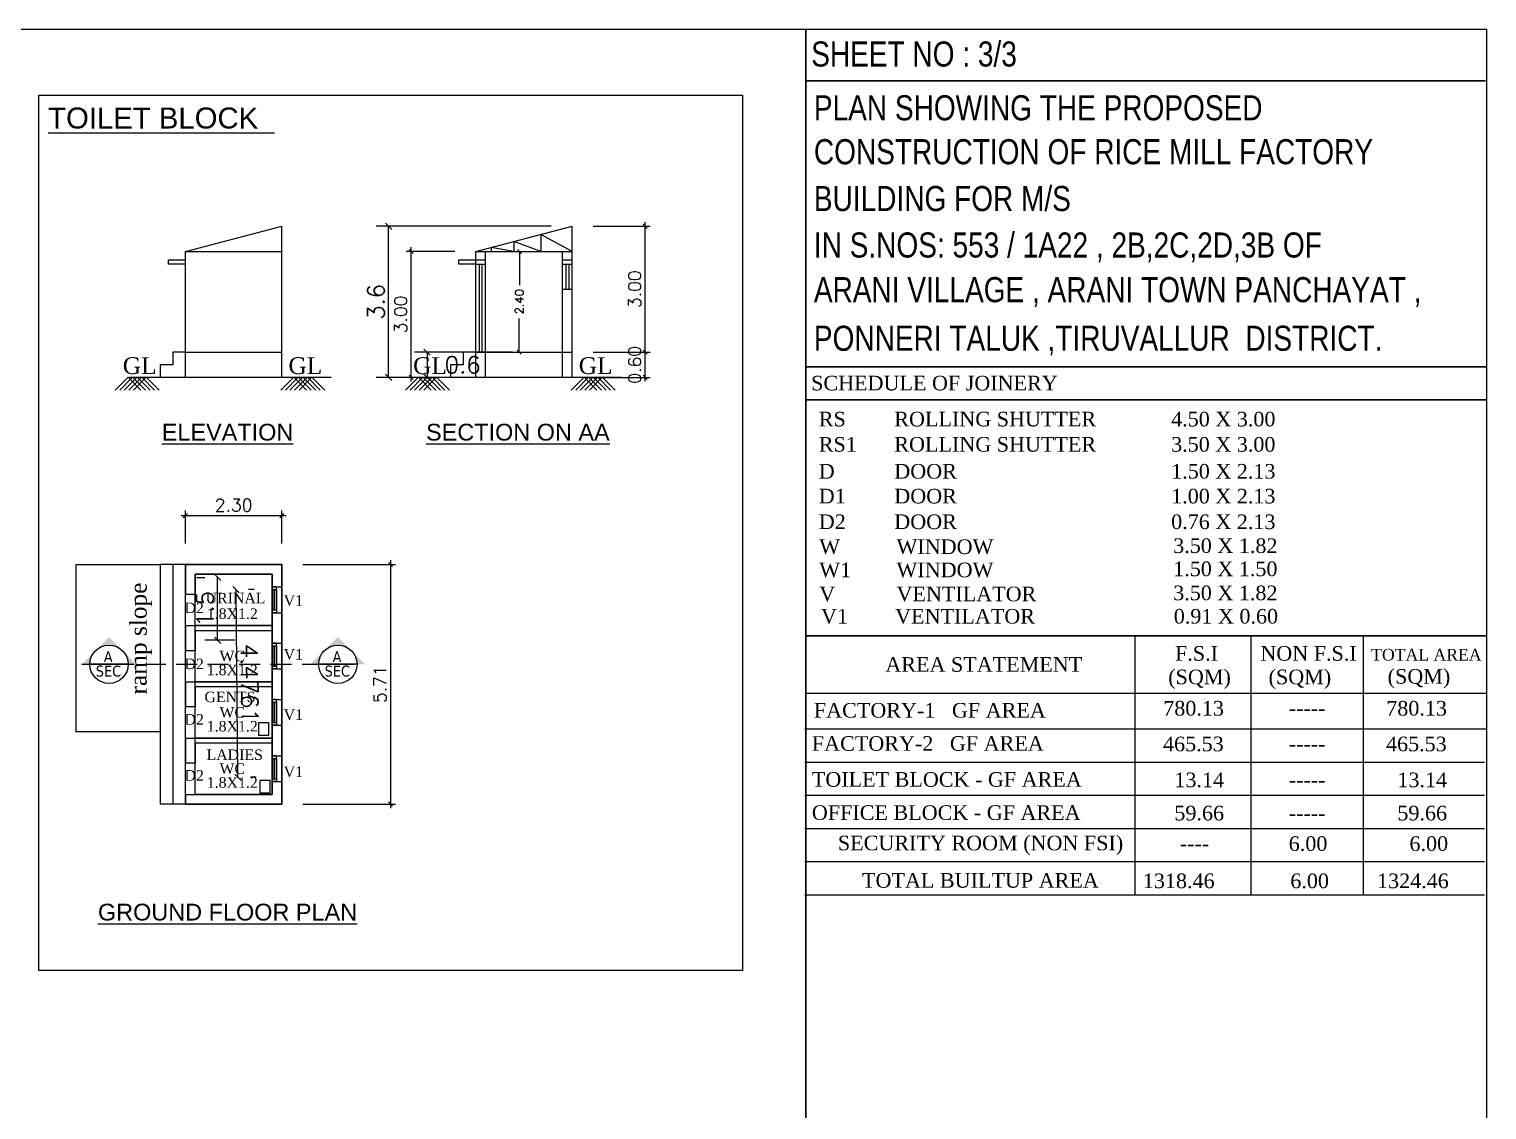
# Model space of a CAD drawing. Header units: metres. Extents: x 45752 to 165956, y -20087 to -17423.
# Drawn here: x 165875.48 to 165910.22, y -17658.56 to -17632.8 of the extents above; entities that cross this region are included whole.
import ezdxf
from ezdxf.enums import TextEntityAlignment as Align

# ---------------------------------------------------------------- set-up
doc = ezdxf.new("R2010")
doc.units = ezdxf.units.M
doc.header["$MEASUREMENT"] = 0
doc.linetypes.add('CENTERX2', pattern=[20.32, 12.7, -2.54, 2.54, -2.54])
doc.linetypes.add('HIDDEN', pattern=[0.375, 0.25, -0.125])
doc.layers.get('0').update_dxf_attribs({"linetype": 'CONTINUOUS', "lineweight": 30})
doc.layers.get('Defpoints').update_dxf_attribs({"linetype": 'CONTINUOUS'})
for name, color, linetype in [('2CON', 1, 'CONTINUOUS'), ('5.1 TEXT', 7, 'CENTERX2'), ('BLK_3_FLR_0_CARPET_AREA', 14, 'CONTINUOUS'), ('BLK_3_FLR_0_EXIT_WIDTH_DOOR', 2, 'CONTINUOUS'), ('BLK_3_FLR_0_URINAL', 235, 'CONTINUOUS'), ('BLK_3_FLR_0_WATER_CLOSET', 213, 'CONTINUOUS'), ('BLK_3_FLR_0_WC_BATH_HT', 223, 'CONTINUOUS'), ('BLK_3_HT_OF_BLDG', 5, 'CONTINUOUS'), ('BLK_3_PLINTH_HEIGHT', 7, 'CONTINUOUS'), ('EL-DP', 200, 'CONTINUOUS'), ('G Line', 253, 'CONTINUOUS'), ('road', 1, 'CONTINUOUS'), ('STEX', 1, 'CONTINUOUS'), ('Text', 4, 'CONTINUOUS'), ('txt', 2, 'CONTINUOUS')]:
    doc.layers.add(name, color=color, linetype=linetype)
doc.layers.add('BLK_3_COVERED_AREA', color=140, linetype='CONTINUOUS', plot=False)
doc.layers.add('BLK_3_FLR_0_BLT_UP_AREA', color=45, linetype='CONTINUOUS', plot=False)
for name, color, linetype, lineweight in [('BLK_3_FLR_0_WASH', 243, 'CONTINUOUS', 5), ('DIST_EXIT', 7, 'CONTINUOUS', 0), ('G.TEXT', 7, 'CONTINUOUS', 18), ('GRID CIRCULE', 8, 'CONTINUOUS', 18), ('HAT', 8, 'CONTINUOUS', 5), ('WALL', 7, 'CONTINUOUS', 40), ('WIN', 1, 'CONTINUOUS', 20)]:
    doc.layers.add(name, color=color, linetype=linetype, lineweight=lineweight)
doc.styles.add('NOS.', font='times.ttf')
doc.styles.add('ROMANS', font='romans')
doc.styles.add('ROMANT', font='arial.ttf')
doc.styles.add('RS', font='romans.shx')
doc.styles.get("Standard").update_dxf_attribs({"font": 'romans.shx'})
doc.styles.add('style2', font='arial.ttf')
doc.styles.add('style3', font='romantic.ttf', dxfattribs={"width": 0.8})
doc.styles.add('Title block Rev. text', font='tahoma.ttf')
doc.dimstyles.new('app', dxfattribs={"dimtxt": 0.2, "dimasz": 0.1, "dimexe": 0.18, "dimexo": 0.0625, "dimgap": 0.09, "dimtad": 0, "dimzin": 0, "dimdsep": 46, "dimtxsty": 'Standard', "dimblk": 'OBLIQUE', "dimcen": 0.09, "dimse1": 1, "dimse2": 1, "dimclrd": 8, "dimclre": 8, "dimclrt": 6, "dimadec": 0, "dimazin": 0, "dimtfac": 1, "dimtofl": 0, "dimtmove": 0, "dimatfit": 3, "dimfxl": 0, "dimtolj": 1, "dimtzin": 0, "dimarcsym": 0})
doc.dimstyles.new('my1', dxfattribs={"dimtxt": 0.3, "dimasz": 0.1, "dimexe": 0.12, "dimexo": 0.5, "dimgap": 0.1, "dimtad": 1, "dimtoh": 1, "dimzin": 3, "dimdsep": 46, "dimtxsty": 'RS', "dimblk": 'OBLIQUE', "dimcen": 0.09, "dimdle": 0.1, "dimclrd": 8, "dimclre": 8, "dimclrt": 4, "dimadec": 0, "dimazin": 0, "dimtfac": 1, "dimtofl": 0, "dimtmove": 0, "dimatfit": 3, "dimldrblk": 'OBLIQUE', "dimfxl": 0, "dimtolj": 1, "dimtzin": 0, "dimarcsym": 0})
doc.dimstyles.get("Standard").update_dxf_attribs({"dimtxt": 0.4, "dimasz": 0.15, "dimexe": 0.3, "dimexo": 0.5, "dimgap": 0.1, "dimtad": 1, "dimtoh": 1, "dimdec": 4, "dimzin": 11, "dimdsep": 46, "dimtxsty": 'ROMANS', "dimblk": 'OBLIQUE', "dimcen": 0.09375, "dimadec": 0, "dimazin": 0, "dimtfac": 1, "dimtdec": 4, "dimtofl": 0, "dimtmove": 2, "dimatfit": 3, "dimfxl": 0, "dimtolj": 1, "dimtzin": 0, "dimarcsym": 0})

# ---------------------------------------------------------------- blocks, each defined once
blk = doc.blocks.new('V2')
at = {"layer": 'HAT'}
for p, q in [((1.5, 9.5), (1.5, -9.5)), ((2.5, -9.5), (2.5, 9.5))]:
    blk.add_line(p, q, dxfattribs=at)
at = {"layer": 'WIN'}
for p, q in [((0, 12), (9, 12)), ((0, 9.5), (0, -9.5)), ((4, 9.5), (4, -9.5)), ((9, -12), (9, 12)), ((0, -12), (9, -12))]:
    blk.add_line(p, q, dxfattribs=at)
for points in [[(4, 9.5), (4, 9.5), (4, 9.5), (4, 12), (0, 12), (0, 9.5)], [(4, -9.5), (4, -9.5), (4, -9.5), (4, -12), (0, -12), (0, -9.5)]]:
    blk.add_lwpolyline(points, close=True, dxfattribs=at)
blk = doc.blocks.new('_Oblique')
at = {"color": 0, "linetype": 'ByBlock', "lineweight": -2}
blk.add_line((-0.5, -0.5), (0.5, 0.5), dxfattribs=at)
blk = doc.blocks.new('*D112')
at = {"layer": 'Defpoints', "color": 0}
for p in [(165881.503, -17644.399), (165879.203, -17645.564), (165881.503, -17645.564)]:
    blk.add_point(p, dxfattribs=at)
at = {"layer": 'road', "color": 8, "lineweight": -2}
for p, q in [((165879.203, -17645.064), (165879.203, -17644.279)), ((165881.503, -17645.064), (165881.503, -17644.279)), ((165879.103, -17644.399), (165881.603, -17644.399))]:
    blk.add_line(p, q, dxfattribs=at)
at = {"layer": 'road', "color": 8, "lineweight": -2, "xscale": 0.1, "yscale": 0.1, "zscale": 0.1, "rotation": 180}
blk.add_blockref('_Oblique', (165879.203, -17644.399), dxfattribs=at)
at = {"layer": 'road', "color": 8, "lineweight": -2, "xscale": 0.1, "yscale": 0.1, "zscale": 0.1}
blk.add_blockref('_Oblique', (165881.503, -17644.399), dxfattribs=at)
at = {"layer": 'road', "color": 4, "insert": (165880.353, -17644.149), "char_height": 0.3, "attachment_point": 5, "style": 'RS'}
blk.add_mtext('\\A1;2.30', dxfattribs=at)
blk = doc.blocks.new('*D113')
at = {"layer": 'Defpoints', "color": 0}
for p in [(165881.503, -17645.564), (165881.503, -17651.275), (165884.091, -17651.275)]:
    blk.add_point(p, dxfattribs=at)
at = {"layer": 'road', "color": 8, "lineweight": -2}
for p, q in [((165882.003, -17645.564), (165884.211, -17645.564)), ((165884.091, -17645.464), (165884.091, -17651.375)), ((165882.003, -17651.275), (165884.211, -17651.275))]:
    blk.add_line(p, q, dxfattribs=at)
at = {"layer": 'road', "color": 8, "lineweight": -2, "xscale": 0.1, "yscale": 0.1, "zscale": 0.1}
for p, rotation in [((165884.091, -17645.564), 90), ((165884.091, -17651.275), 270)]:
    blk.add_blockref('_Oblique', p, dxfattribs=dict(at, rotation=rotation))
at = {"layer": 'road', "color": 4, "insert": (165883.841, -17648.42), "char_height": 0.3, "attachment_point": 5, "rotation": 90, "style": 'RS'}
blk.add_mtext('\\A1;5.71', dxfattribs=at)
blk = doc.blocks.new('*D114')
at = {"layer": 'Defpoints', "color": 0}
for p in [(165888.422, -17640.504), (165890.162, -17640.504), (165888.422, -17641.104)]:
    blk.add_point(p, dxfattribs=at)
at = {"layer": 'road', "color": 8, "lineweight": -2}
for p, q in [((165890.162, -17641.204), (165890.162, -17640.404)), ((165888.922, -17640.504), (165890.282, -17640.504)), ((165888.922, -17641.104), (165890.282, -17641.104))]:
    blk.add_line(p, q, dxfattribs=at)
at = {"layer": 'road', "color": 8, "lineweight": -2, "xscale": 0.1, "yscale": 0.1, "zscale": 0.1}
for p, rotation in [((165890.162, -17640.504), 90), ((165890.162, -17641.104), 270)]:
    blk.add_blockref('_Oblique', p, dxfattribs=dict(at, rotation=rotation))
at = {"layer": 'road', "color": 4, "insert": (165889.912, -17640.804), "char_height": 0.3, "attachment_point": 5, "rotation": 90, "style": 'RS'}
blk.add_mtext('\\A1;0.60', dxfattribs=at)
blk = doc.blocks.new('*D115')
at = {"layer": 'Defpoints', "color": 0}
for p in [(165888.422, -17637.504), (165890.162, -17637.504), (165888.422, -17640.504)]:
    blk.add_point(p, dxfattribs=at)
at = {"layer": 'road', "color": 8, "lineweight": -2}
for p, q in [((165888.922, -17637.504), (165890.282, -17637.504)), ((165890.162, -17640.604), (165890.162, -17637.404)), ((165888.922, -17640.504), (165890.282, -17640.504))]:
    blk.add_line(p, q, dxfattribs=at)
at = {"layer": 'road', "color": 8, "lineweight": -2, "xscale": 0.1, "yscale": 0.1, "zscale": 0.1}
for p, rotation in [((165890.162, -17637.504), 90), ((165890.162, -17640.504), 270)]:
    blk.add_blockref('_Oblique', p, dxfattribs=dict(at, rotation=rotation))
at = {"layer": 'road', "color": 4, "insert": (165889.912, -17639.004), "char_height": 0.3, "attachment_point": 5, "rotation": 90, "style": 'RS'}
blk.add_mtext('\\A1;3.00', dxfattribs=at)
blk = doc.blocks.new('*D116')
at = {"layer": 'Defpoints', "color": 0}
for p in [(165884.584, -17638.104), (165886.122, -17638.104), (165886.122, -17641.104)]:
    blk.add_point(p, dxfattribs=at)
at = {"layer": 'road', "color": 8, "lineweight": -2}
for p, q in [((165884.584, -17641.204), (165884.584, -17638.004)), ((165885.622, -17638.104), (165884.464, -17638.104)), ((165885.622, -17641.104), (165884.464, -17641.104))]:
    blk.add_line(p, q, dxfattribs=at)
at = {"layer": 'road', "color": 8, "lineweight": -2, "xscale": 0.1, "yscale": 0.1, "zscale": 0.1}
for p, rotation in [((165884.584, -17638.104), 90), ((165884.584, -17641.104), 270)]:
    blk.add_blockref('_Oblique', p, dxfattribs=dict(at, rotation=rotation))
at = {"layer": 'road', "color": 4, "insert": (165884.334, -17639.604), "char_height": 0.3, "attachment_point": 5, "rotation": 90, "style": 'RS'}
blk.add_mtext('\\A1;3.00', dxfattribs=at)
blk = doc.blocks.new('*D121')
at = {"layer": 'BLK_3_PLINTH_HEIGHT', "color": 0, "lineweight": -2, "ltscale": 400}
for p, q in [((165886.992, -17640.504), (165884.663, -17640.504)), ((165884.963, -17640.504), (165884.963, -17641.104)), ((165887.007, -17641.104), (165884.663, -17641.104))]:
    blk.add_line(p, q, dxfattribs=at)
at = {"layer": 'Defpoints', "color": 0, "ltscale": 400}
for p in [(165887.492, -17640.504), (165884.963, -17641.104), (165887.507, -17641.104)]:
    blk.add_point(p, dxfattribs=at)
at = {"layer": 'BLK_3_PLINTH_HEIGHT', "color": 0, "lineweight": -2, "ltscale": 400, "xscale": 0.15, "yscale": 0.15, "zscale": 0.15}
for p, rotation in [((165884.963, -17640.504), 90), ((165884.963, -17641.104), 270)]:
    blk.add_blockref('_Oblique', p, dxfattribs=dict(at, rotation=rotation))
at = {"layer": 'BLK_3_PLINTH_HEIGHT', "color": 0, "ltscale": 400, "insert": (165885.813, -17640.804), "char_height": 0.4, "attachment_point": 5, "style": 'ROMANS'}
blk.add_mtext('\\A1;0.6', dxfattribs=at)
blk = doc.blocks.new('*D122')
at = {"layer": 'BLK_3_HT_OF_BLDG', "color": 0, "lineweight": -2}
for p, q in [((165887.922, -17637.504), (165883.747, -17637.504)), ((165884.047, -17641.104), (165884.047, -17637.504)), ((165884.77, -17641.104), (165883.747, -17641.104))]:
    blk.add_line(p, q, dxfattribs=at)
at = {"layer": 'Defpoints', "color": 0}
for p in [(165884.047, -17637.504), (165888.422, -17637.504), (165885.27, -17641.104)]:
    blk.add_point(p, dxfattribs=at)
at = {"layer": 'BLK_3_HT_OF_BLDG', "color": 0, "lineweight": -2, "xscale": 0.15, "yscale": 0.15, "zscale": 0.15}
for p, rotation in [((165884.047, -17637.504), 90), ((165884.047, -17641.104), 270)]:
    blk.add_blockref('_Oblique', p, dxfattribs=dict(at, rotation=rotation))
at = {"layer": 'BLK_3_HT_OF_BLDG', "color": 0, "insert": (165883.747, -17639.304), "char_height": 0.4, "attachment_point": 5, "rotation": 90, "style": 'ROMANS'}
blk.add_mtext('\\A1;3.6', dxfattribs=at)
blk = doc.blocks.new('*D123')
at = {"layer": 'BLK_3_FLR_0_WC_BATH_HT', "lineweight": -2}
for p, q in [((165887.166, -17638.103), (165887.164, -17638.909)), ((165887.159, -17640.503), (165887.161, -17639.698))]:
    blk.add_line(p, q, dxfattribs=at)
at = {"layer": 'Defpoints', "color": 0}
for p in [(165887.166, -17638.103), (165887.173, -17638.104), (165887.166, -17640.504)]:
    blk.add_point(p, dxfattribs=at)
at = {"layer": 'BLK_3_FLR_0_WC_BATH_HT', "lineweight": -2, "xscale": 0.1, "yscale": 0.1, "zscale": 0.1}
for p, rotation in [((165887.166, -17638.103), 89.83183966425553), ((165887.159, -17640.503), 269.8318396642555)]:
    blk.add_blockref('_Oblique', p, dxfattribs=dict(at, rotation=rotation))
at = {"layer": 'BLK_3_FLR_0_WC_BATH_HT', "insert": (165887.163, -17639.303), "char_height": 0.2, "attachment_point": 5, "rotation": 89.8318}
blk.add_mtext('\\A1;2.40', dxfattribs=at)
blk = doc.blocks.new('*D142')
at = {"layer": 'Defpoints', "color": 0}
for p in [(165880.343, -17646.164), (165880.41, -17646.163), (165880.389, -17650.639)]:
    blk.add_point(p, dxfattribs=at)
at = {"layer": 'DIST_EXIT', "color": 0, "lineweight": -2}
for p, q in [((165880.456, -17650.639), (165880.41, -17646.163)), ((165880.843, -17646.158), (165880.71, -17646.16)), ((165880.889, -17650.634), (165880.756, -17650.636))]:
    blk.add_line(p, q, dxfattribs=at)
at = {"layer": 'DIST_EXIT', "color": 0, "lineweight": -2, "xscale": 0.15, "yscale": 0.15, "zscale": 0.15}
for p, rotation in [((165880.41, -17646.163), 90.59004634601824), ((165880.456, -17650.639), 270.5900463460182)]:
    blk.add_blockref('_Oblique', p, dxfattribs=dict(at, rotation=rotation))
at = {"layer": 'DIST_EXIT', "color": 0, "insert": (165880.733, -17648.398), "char_height": 0.4, "attachment_point": 5, "rotation": 270.59, "style": 'ROMANS'}
blk.add_mtext('\\A1;4.4761', dxfattribs=at)
blk = doc.blocks.new('*D143')
at = {"layer": 'BLK_3_FLR_0_EXIT_WIDTH_DOOR', "color": 0, "lineweight": -2}
for p, q in [((165879.469, -17645.872), (165879.669, -17645.872)), ((165879.969, -17647.372), (165879.969, -17645.872)), ((165880.378, -17647.372), (165879.669, -17647.372))]:
    blk.add_line(p, q, dxfattribs=at)
at = {"layer": 'Defpoints', "color": 0}
for p in [(165879.969, -17645.872), (165879.969, -17645.872), (165880.878, -17647.372)]:
    blk.add_point(p, dxfattribs=at)
at = {"layer": 'BLK_3_FLR_0_EXIT_WIDTH_DOOR', "color": 0, "lineweight": -2, "xscale": 0.15, "yscale": 0.15, "zscale": 0.15}
for p, rotation in [((165879.969, -17645.872), 90), ((165879.969, -17647.372), 270)]:
    blk.add_blockref('_Oblique', p, dxfattribs=dict(at, rotation=rotation))
at = {"layer": 'BLK_3_FLR_0_EXIT_WIDTH_DOOR', "color": 0, "insert": (165879.669, -17646.622), "char_height": 0.4, "attachment_point": 5, "rotation": 90, "style": 'ROMANS'}
blk.add_mtext('\\A1;1.5', dxfattribs=at)

msp = doc.modelspace()

# ---------------------------------------------------------------- hatches: boundary and pattern name
at = {"layer": 'GRID CIRCULE'}
h = msp.add_hatch(dxfattribs=at)
h.set_pattern_fill('ANSI31', color=256, scale=0.000947801, angle=180, style=0)
h.set_pattern_definition([(135, (166348.30796354, -17741.40872614), (8.3774601072e-05, 8.3774601072e-05), [])])
h.paths.add_polyline_path([(165877.70521, -17647.61974, -0.19891237), (165877.83925, -17647.94334), (165878.0288, -17647.94334)])
h.paths.add_polyline_path([(165877.70521, -17647.61974), (165877.38161, -17647.29614), (165877.05801, -17647.61974, -0.19891237), (165877.38161, -17647.4857, -0.19891237)])
h.paths.add_polyline_path([(165876.73441, -17647.94334), (165876.92397, -17647.94334, -0.19891237), (165877.05801, -17647.61974)])
h = msp.add_hatch(dxfattribs=at)
h.set_pattern_fill('ANSI31', color=256, scale=0.000947801, angle=180, style=0)
h.set_pattern_definition([(135, (166353.76231978, -17741.40872614), (8.3774601072e-05, 8.3774601072e-05), [])])
h.paths.add_polyline_path([(165883.15956, -17647.61974, -0.19891237), (165883.2936, -17647.94334), (165883.48316, -17647.94334)])
h.paths.add_polyline_path([(165883.15956, -17647.61974), (165882.83596, -17647.29614), (165882.51237, -17647.61974, -0.19891237), (165882.83596, -17647.4857, -0.19891237)])
h.paths.add_polyline_path([(165882.18877, -17647.94334), (165882.37833, -17647.94334, -0.19891237), (165882.51237, -17647.61974)])

# ---------------------------------------------------------------- linework, layer by layer
for p, q in [((165893.98859, -17693.15974), (165893.98859, -17632.8039)), ((165910.19244, -17634.03829), (165893.98859, -17634.03829)), ((165910.22023, -17640.85181), (165894.00979, -17640.85181)), ((165910.22291, -17641.63704), (165894.00979, -17641.63704)), ((165910.22023, -17647.26464), (165893.98859, -17647.26464))]:
    msp.add_line(p, q)
at = {"layer": '2CON', "lineweight": 0}
for p, q in [((165877.52965, -17641.4107), (165877.83684, -17641.10351)), ((165877.63826, -17641.4107), (165877.94544, -17641.10351)), ((165877.74687, -17641.4107), (165878.05405, -17641.10351)), ((165878.14402, -17641.4107), (165877.83684, -17641.10351)), ((165877.85547, -17641.4107), (165878.16266, -17641.10351)), ((165878.25263, -17641.4107), (165877.94544, -17641.10351)), ((165877.96408, -17641.4107), (165878.27126, -17641.10351)), ((165878.36123, -17641.4107), (165878.05405, -17641.10351)), ((165878.46984, -17641.4107), (165878.16266, -17641.10351)), ((165878.57845, -17641.4107), (165878.27126, -17641.10351)), ((165881.47764, -17641.4107), (165881.78483, -17641.10351)), ((165881.58625, -17641.4107), (165881.89343, -17641.10351)), ((165881.69486, -17641.4107), (165882.00204, -17641.10351)), ((165882.09201, -17641.4107), (165881.78483, -17641.10351)), ((165881.80346, -17641.4107), (165882.11065, -17641.10351)), ((165882.20062, -17641.4107), (165881.89343, -17641.10351)), ((165881.91207, -17641.4107), (165882.21925, -17641.10351)), ((165882.30922, -17641.4107), (165882.00204, -17641.10351)), ((165882.41783, -17641.4107), (165882.11065, -17641.10351)), ((165882.52644, -17641.4107), (165882.21925, -17641.10351)), ((165884.44936, -17641.4107), (165884.75654, -17641.10351)), ((165884.55796, -17641.4107), (165884.86515, -17641.10351)), ((165884.66657, -17641.4107), (165884.97375, -17641.10351)), ((165885.06373, -17641.4107), (165884.75654, -17641.10351)), ((165884.77518, -17641.4107), (165885.08236, -17641.10351)), ((165885.17233, -17641.4107), (165884.86515, -17641.10351)), ((165884.88378, -17641.4107), (165885.19097, -17641.10351)), ((165885.28094, -17641.4107), (165884.97375, -17641.10351)), ((165885.38954, -17641.4107), (165885.08236, -17641.10351)), ((165885.49815, -17641.4107), (165885.19097, -17641.10351)), ((165888.39735, -17641.4107), (165888.70453, -17641.10351)), ((165888.50596, -17641.4107), (165888.81314, -17641.10351)), ((165888.61456, -17641.4107), (165888.92175, -17641.10351)), ((165889.01172, -17641.4107), (165888.70453, -17641.10351)), ((165888.72317, -17641.4107), (165889.03035, -17641.10351)), ((165889.12032, -17641.4107), (165888.81314, -17641.10351)), ((165888.83177, -17641.4107), (165889.13896, -17641.10351)), ((165889.22893, -17641.4107), (165888.92175, -17641.10351)), ((165889.33754, -17641.4107), (165889.03035, -17641.10351)), ((165889.44614, -17641.4107), (165889.13896, -17641.10351))]:
    msp.add_line(p, q, dxfattribs=at)
at = {"layer": 'BLK_3_COVERED_AREA', "lineweight": 25}
msp.add_lwpolyline([(165879.20252, -17645.56373), (165881.50252, -17645.56373), (165881.50252, -17651.27539), (165879.20252, -17651.27539)], close=True, dxfattribs=at)
at = {"layer": 'BLK_3_FLR_0_BLT_UP_AREA', "color": 45, "lineweight": 25}
msp.add_lwpolyline([(165879.20252, -17645.56373), (165881.50252, -17645.56373), (165881.50252, -17651.27539), (165879.20252, -17651.27539)], close=True, dxfattribs=at)
at = {"layer": 'BLK_3_FLR_0_CARPET_AREA', "linetype": 'ByBlock', "lineweight": -2}
msp.add_lwpolyline([(165879.43252, -17645.79373), (165881.27252, -17645.79373), (165881.27252, -17651.04539), (165879.43252, -17651.04539)], close=True, dxfattribs=at)
at = {"layer": 'BLK_3_FLR_0_URINAL', "ltscale": 400}
msp.add_lwpolyline([(165879.43252, -17645.79373), (165881.27252, -17645.79373), (165881.27252, -17647.02039), (165879.43252, -17647.02039)], close=True, dxfattribs=at)
at = {"layer": 'BLK_3_FLR_0_WASH', "color": 60}
for points in [[(165881.19372, -17649.63557), (165881.19372, -17649.33557), (165880.94873, -17649.33557), (165880.94873, -17649.63557)], [(165881.22576, -17651.01149), (165881.22576, -17650.71149), (165880.98077, -17650.71149), (165880.98077, -17651.01149)]]:
    msp.add_lwpolyline(points, close=True, dxfattribs=at)
at = {"layer": 'BLK_3_FLR_0_WATER_CLOSET'}
msp.add_lwpolyline([(165879.43252, -17647.13539), (165881.27252, -17647.13539), (165881.27252, -17648.36206), (165879.43252, -17648.36206)], close=True, dxfattribs=at)
at = {"layer": 'BLK_3_FLR_0_WATER_CLOSET', "color": 1, "ltscale": 400}
msp.add_lwpolyline([(165879.43252, -17648.47706), (165881.27252, -17648.47706), (165881.27252, -17649.70373), (165879.43252, -17649.70373)], close=True, dxfattribs=at)
at = {"layer": 'BLK_3_FLR_0_WATER_CLOSET', "color": 2, "ltscale": 400}
msp.add_lwpolyline([(165879.43252, -17649.81873), (165881.27252, -17649.81873), (165881.27252, -17651.04539), (165879.43252, -17651.04539)], close=True, dxfattribs=at)
at = {"layer": 'EL-DP', "linetype": 'HIDDEN', "ltscale": 2}
msp.add_line((165876.733, -17647.94334), (165883.48313, -17647.94334), dxfattribs=at)
at = {"layer": 'G Line', "linetype": 'ByBlock', "lineweight": -2}
msp.add_lwpolyline([(165878.60252, -17649.55039), (165876.60252, -17649.55039), (165876.60252, -17645.56373), (165878.60252, -17645.56373)], close=True, dxfattribs=at)
at = {"layer": 'GRID CIRCULE'}
for p, q in [((165876.88023, -17647.94334), (165877.53608, -17647.94334)), ((165877.83925, -17647.94334), (165876.92397, -17647.94334)), ((165882.33458, -17647.94334), (165882.99044, -17647.94334)), ((165883.2936, -17647.94334), (165882.37833, -17647.94334))]:
    msp.add_line(p, q, dxfattribs=at)
for centre in [(165877.38161, -17647.94334), (165882.83596, -17647.94334)]:
    msp.add_circle(centre, 0.45764, dxfattribs=at)
at = {"layer": 'road'}
for p, q in [((165879.20252, -17638.10351), (165881.50252, -17637.50351)), ((165881.50252, -17641.10351), (165881.50252, -17637.50351)), ((165886.12222, -17638.10351), (165888.42222, -17637.50351)), ((165888.42222, -17638.10351), (165887.67775, -17637.69772)), ((165887.67775, -17637.69772), (165887.67775, -17638.10351)), ((165888.42222, -17641.10351), (165888.42222, -17637.50351)), ((165887.03105, -17638.10351), (165886.4889, -17638.00786)), ((165886.4889, -17638.00786), (165886.4889, -17638.10351)), ((165887.67775, -17638.10351), (165887.03105, -17637.86643)), ((165887.03105, -17637.86643), (165887.03105, -17638.10351)), ((165878.80252, -17638.40351), (165878.80252, -17638.30351)), ((165878.80252, -17638.30351), (165879.20252, -17638.30351)), ((165879.20252, -17638.40351), (165878.80252, -17638.40351)), ((165879.20252, -17641.10351), (165879.20252, -17638.10351)), ((165879.20252, -17638.10351), (165881.50252, -17638.10351)), ((165885.72222, -17638.40351), (165885.72222, -17638.30351)), ((165885.72222, -17638.30351), (165886.12222, -17638.30351)), ((165886.12222, -17638.40351), (165885.72222, -17638.40351)), ((165886.12222, -17641.10351), (165886.12222, -17638.10351)), ((165886.12222, -17638.10351), (165888.42222, -17638.10351)), ((165886.12222, -17638.30351), (165886.35222, -17638.30351)), ((165886.12222, -17638.40351), (165886.35222, -17638.40351)), ((165886.20372, -17638.40351), (165886.20372, -17640.50351)), ((165886.26905, -17638.40351), (165886.26905, -17640.50351)), ((165886.35222, -17641.10351), (165886.35222, -17638.10351)), ((165888.19222, -17641.10351), (165888.19222, -17638.10351)), ((165888.19222, -17638.30351), (165888.42222, -17638.30351)), ((165888.19222, -17638.40351), (165888.42222, -17638.40351)), ((165888.27372, -17638.40351), (165888.27372, -17639.00351)), ((165888.33905, -17638.40351), (165888.33905, -17639.00351)), ((165888.19222, -17639.00351), (165888.42222, -17639.00351)), ((165878.90252, -17640.80351), (165878.60252, -17640.80351)), ((165878.60252, -17640.80351), (165878.60252, -17641.10351)), ((165879.20252, -17640.50351), (165878.90252, -17640.50351)), ((165878.90252, -17640.50351), (165878.90252, -17640.80351)), ((165879.20252, -17640.50351), (165881.50252, -17640.50351)), ((165885.82222, -17640.80351), (165885.52222, -17640.80351)), ((165885.52222, -17640.80351), (165885.52222, -17641.10351)), ((165886.12222, -17640.50351), (165885.82222, -17640.50351)), ((165885.82222, -17640.50351), (165885.82222, -17640.80351)), ((165886.12222, -17640.50351), (165888.42222, -17640.50351)), ((165877.87348, -17641.10351), (165882.67807, -17641.10351)), ((165884.79319, -17641.10351), (165889.59778, -17641.10351)), ((165879.20252, -17645.56373), (165878.60252, -17645.56373)), ((165878.60252, -17645.56373), (165878.60252, -17651.27539)), ((165878.90252, -17645.56373), (165878.90252, -17651.27539)), ((165881.50252, -17645.56373), (165879.20252, -17645.56373)), ((165879.20252, -17645.56373), (165879.20252, -17646.27039)), ((165881.50252, -17651.27539), (165881.50252, -17645.56373)), ((165881.27252, -17645.79373), (165879.43252, -17645.79373)), ((165879.43252, -17645.79373), (165879.43252, -17646.27039)), ((165881.27252, -17651.04539), (165881.27252, -17645.79373)), ((165879.20252, -17646.27039), (165879.43252, -17646.27039)), ((165879.20252, -17647.02039), (165881.27252, -17647.02039)), ((165879.43252, -17647.13539), (165881.27252, -17647.13539)), ((165879.20252, -17647.61206), (165879.43252, -17647.61206)), ((165879.20252, -17648.36206), (165881.27252, -17648.36206)), ((165879.43252, -17648.47706), (165881.27252, -17648.47706)), ((165879.20252, -17648.95373), (165879.43252, -17648.95373)), ((165879.20252, -17649.70373), (165881.27252, -17649.70373)), ((165879.43252, -17649.81873), (165879.43252, -17650.29539)), ((165879.43252, -17649.81873), (165881.27252, -17649.81873)), ((165879.20252, -17650.29539), (165879.43252, -17650.29539)), ((165879.20252, -17651.04539), (165879.20252, -17651.27539)), ((165879.20252, -17651.04539), (165881.27252, -17651.04539)), ((165879.20252, -17651.27539), (165878.60252, -17651.27539)), ((165879.20252, -17651.27539), (165881.50252, -17651.27539))]:
    msp.add_line(p, q, dxfattribs=at)
at = {"layer": 'road', "color": 7}
msp.add_lwpolyline([(165875.70937, -17634.37983), (165892.48183, -17634.37983), (165892.48183, -17655.24237), (165875.70937, -17655.24237)], close=True, dxfattribs=at)
at = {"layer": 'road'}
for points in [[(165879.20252, -17647.02039), (165879.20252, -17647.61206)], [(165879.43252, -17647.13539), (165879.43252, -17647.61206)], [(165879.20252, -17648.36206), (165879.20252, -17648.95373)], [(165879.43252, -17648.47706), (165879.43252, -17648.95373)], [(165879.20252, -17649.70373), (165879.20252, -17650.29539)]]:
    msp.add_lwpolyline(points, dxfattribs=at)
at = {"layer": 'STEX', "ltscale": 1500}
for p in [(165832.44991, -17632.8039), (165910.22291, -17693.15974)]:
    msp.add_line(p, (165910.22291, -17632.8039), dxfattribs=at)
at = {"layer": 'txt'}
for p, q in [((165901.83652, -17647.26464), (165901.83652, -17653.43949)), ((165904.60017, -17647.26464), (165904.60017, -17653.43949)), ((165907.27787, -17647.26464), (165907.27787, -17653.43949)), ((165893.99784, -17648.63166), (165910.20828, -17648.63166)), ((165893.99784, -17648.63166), (165910.20828, -17648.63166)), ((165901.83652, -17648.63166), (165901.83652, -17648.63166)), ((165904.60017, -17648.63166), (165904.60017, -17648.63166)), ((165907.27787, -17648.63166), (165907.27787, -17648.63166)), ((165893.96739, -17649.4853), (165910.19902, -17649.4853)), ((165893.96739, -17649.4853), (165910.16856, -17649.4853)), ((165893.96739, -17650.27614), (165910.16856, -17650.27614)), ((165893.96739, -17650.27614), (165910.16856, -17650.27614)), ((165893.96739, -17651.06697), (165910.16856, -17651.06697)), ((165893.96739, -17651.06697), (165910.16856, -17651.06697)), ((165893.96739, -17651.85781), (165910.16856, -17651.85781)), ((165893.96739, -17651.85781), (165910.16856, -17651.85781)), ((165893.96739, -17652.64865), (165910.16856, -17652.64865)), ((165893.96739, -17653.43949), (165910.16856, -17653.43949))]:
    msp.add_line(p, q, dxfattribs=at)

# ---------------------------------------------------------------- block references
at = {"layer": 'WALL', "xscale": 0.0255555555631872, "yscale": 0.0255555555631872, "zscale": 0.0255555555631872}
for p in [(165881.27252, -17646.40706), (165881.27252, -17647.74873), (165881.27252, -17649.09039), (165881.27252, -17650.43206)]:
    msp.add_blockref('V2', p, dxfattribs=at)

# ---------------------------------------------------------------- texts
at = {"layer": '5.1 TEXT', "style": 'NOS.'}
for p in [(165878.11288, -17640.8262), (165882.06087, -17640.8262), (165885.03258, -17640.8262), (165888.98057, -17640.8262)]:
    msp.add_text('GL', height=0.4, dxfattribs=at).set_placement(p, align=Align.MIDDLE)
msp.add_text('ramp slope', height=0.4, rotation=90, dxfattribs=at).set_placement((165878.28011, -17648.66384))
for s, p in [('URINAL', (165879.68537, -17646.48977)), ('V1', (165881.54503, -17646.54757)), ('D2', (165879.18282, -17646.7246)), ('1.8X1.2', (165879.71176, -17646.8621)), ('WC', (165880.01653, -17647.87308)), ('V1', (165881.54503, -17647.82993)), ('D2', (165879.18282, -17648.05976)), ('1.8X1.2', (165879.71176, -17648.20377)), ('GENTS', (165879.65842, -17648.84678)), ('D2', (165879.18282, -17649.38184)), ('WC', (165880.01653, -17649.21475)), ('V1', (165881.54503, -17649.27026)), ('1.8X1.2', (165879.71176, -17649.54543)), ('LADIES', (165879.70776, -17650.2242)), ('D2', (165879.18282, -17650.717)), ('WC', (165880.01653, -17650.55642)), ('V1', (165881.54503, -17650.6316)), ('1.8X1.2', (165879.71176, -17650.8871))]:
    msp.add_text(s, height=0.25, dxfattribs=at).set_placement(p)
at = {"layer": 'G.TEXT', "ltscale": 2, "style": 'Title block Rev. text'}
for s, p in [('A', (165877.36287, -17647.76288)), ('A', (165882.81723, -17647.76288)), ('SEC', (165877.36926, -17648.10596)), ('SEC', (165882.82362, -17648.10596))]:
    msp.add_text(s, height=0.26, dxfattribs=at).set_placement(p, align=Align.MIDDLE)
at = {"layer": 'Text', "style": 'ROMANT'}
for s, height, p in [('%%UTOILET BLOCK  ', 0.5, (165878.6289, -17634.922)), ('%%UELEVATION', 0.4, (165880.20749, -17642.41049)), ('%%USECTION ON AA', 0.4, (165887.12719, -17642.41049)), ('%%UGROUND FLOOR PLAN', 0.4, (165880.20749, -17653.8515))]:
    msp.add_text(s, height=height, dxfattribs=at).set_placement(p, align=Align.MIDDLE)
at = {"layer": 'txt', "style": 'style2', "width": 0.8}
for s, p in [('SHEET NO : 3/3', (165894.11917, -17633.6952)), ('PLAN SHOWING THE PROPOSED ', (165894.18296, -17634.97773)), ('CONSTRUCTION OF RICE MILL FACTORY ', (165894.18296, -17636.02401)), ('BUILDING FOR M/S', (165894.18296, -17637.14035)), ('IN S.NOS: 553 / 1A22 , 2B,2C,2D,3B OF  ', (165894.18296, -17638.24811)), ('ARANI VILLAGE , ARANI TOWN PANCHAYAT ,', (165894.18296, -17639.31262)), ('PONNERI TALUK ,TIRUVALLUR  DISTRICT.', (165894.18296, -17640.47105))]:
    msp.add_text(s, height=0.5979493, dxfattribs=at).set_placement(p)
at = {"layer": 'txt', "color": 3, "lineweight": 25, "style": 'style3'}
for s, height, p in [('SCHEDULE OF JOINERY', 0.3485274, (165894.11714, -17641.41494)), ('RS', 0.348527, (165894.29999, -17642.27328)), ('ROLLING SHUTTER', 0.3485274, (165896.09986, -17642.27328)), ('4.50 X 3.00', 0.3485274, (165902.698, -17642.27328)), ('RS1', 0.348527, (165894.29999, -17642.87545)), ('ROLLING SHUTTER', 0.3485274, (165896.09986, -17642.87545)), ('3.50 X 3.00', 0.3485274, (165902.698, -17642.87545)), ('D', 0.34853, (165894.29999, -17643.51755)), ('DOOR         ', 0.3485274, (165896.09986, -17643.51755)), ('1.50 X 2.13', 0.3485274, (165902.69888, -17643.51755)), ('D1', 0.348527, (165894.29999, -17644.10922)), ('DOOR         ', 0.3485274, (165896.09986, -17644.10922)), ('1.00 X 2.13', 0.3485274, (165902.69888, -17644.10922)), ('D2', 0.348527, (165894.29999, -17644.72076)), ('DOOR         ', 0.3485274, (165896.09986, -17644.72076)), ('0.76 X 2.13', 0.3485274, (165902.69888, -17644.72076)), ('W', 0.34853, (165894.31084, -17645.31576)), ('WINDOW', 0.348527, (165896.15248, -17645.31576)), ('3.50 X 1.82', 0.3485274, (165902.74687, -17645.29074)), ('W1', 0.348527, (165894.31084, -17645.86848)), ('WINDOW', 0.348527, (165896.15248, -17645.86848)), ('1.50 X 1.50', 0.3485274, (165902.74687, -17645.84346)), ('V', 0.34853, (165894.31084, -17646.44189)), ('VENTILATOR', 0.348527, (165896.15248, -17646.44189)), ('3.50 X 1.82', 0.3485274, (165902.74687, -17646.41687)), ('V1', 0.348527, (165894.35261, -17646.97364)), ('VENTILATOR', 0.348527, (165896.11982, -17646.97364)), ('0.91 X 0.60', 0.3485274, (165902.76117, -17646.97364)), ('%%u%%uAREA STATEMENT', 0.3485274, (165895.88599, -17648.12236)), ('F.S.I', 0.348527, (165902.79038, -17647.85819)), ('NON F.S.I', 0.348527, (165904.82486, -17647.85819)), ('TOTAL AREA', 0.278822, (165907.46536, -17647.85497)), ('(SQM)', 0.348527, (165902.62934, -17648.41945)), ('(SQM)', 0.348527, (165905.02161, -17648.41945)), ('(SQM)', 0.348527, (165907.85937, -17648.40577)), ('780.13', 0.348527, (165902.50966, -17649.16631)), ('780.13', 0.348527, (165907.82486, -17649.16631)), ('FACTORY-1   GF AREA', 0.3485274, (165894.18348, -17649.21534)), ('-----', 0.348527, (165905.50129, -17649.16631)), ('FACTORY-2   GF AREA', 0.3485274, (165894.13482, -17650.00593)), ('465.53', 0.348527, (165902.50404, -17650.01695)), ('465.53', 0.348527, (165907.81923, -17650.01695)), ('-----', 0.348527, (165905.50129, -17650.01695)), ('TOILET BLOCK - GF AREA', 0.3485274, (165894.13482, -17650.86256)), ('13.14', 0.348527, (165902.77502, -17650.87358)), ('13.14', 0.348527, (165908.09021, -17650.87358)), ('-----', 0.348527, (165905.50129, -17650.87358)), ('OFFICE BLOCK - GF AREA', 0.3485274, (165894.13482, -17651.6534)), ('59.66', 0.348527, (165902.77502, -17651.66442)), ('-----', 0.348527, (165905.50129, -17651.66442)), ('59.66', 0.348527, (165908.09021, -17651.66442)), ('SECURITY ROOM (NON FSI)', 0.3485274, (165894.75544, -17652.37788)), ('----', 0.348527, (165902.90234, -17652.39245)), ('6.00', 0.348527, (165905.50129, -17652.39245)), ('6.00', 0.348527, (165908.37875, -17652.39245)), ('TOTAL BUILTUP AREA', 0.3485274, (165895.33042, -17653.26954)), ('1318.46', 0.348527, (165902.02332, -17653.28055)), ('6.00', 0.348527, (165905.53895, -17653.28055)), ('1324.46', 0.348527, (165907.60525, -17653.28055))]:
    msp.add_text(s, height=height, dxfattribs=at).set_placement(p)

# ---------------------------------------------------------------- dimensions: what is measured, and where the dimension line sits
at = {"layer": 'BLK_3_FLR_0_EXIT_WIDTH_DOOR'}
dim = msp.add_linear_dim(base=(165879.9692, -17645.87207), p1=(165880.87765, -17647.37207), p2=(165879.9692, -17645.87207), angle=90, dimstyle='Standard', override={"dimpost": '\\X'}, dxfattribs=at)
dim.commit()
dim.dimension.update_dxf_attribs({"geometry": '*D143', "text_midpoint": (165879.6692, -17646.62207)})
at = {"layer": 'BLK_3_FLR_0_WC_BATH_HT'}
dim = msp.add_aligned_dim(p1=(165887.16604, -17640.50351), p2=(165887.17308, -17638.10351), distance=0.00704, dimstyle='app', override={"dimclrd": 256, "dimclre": 256, "dimclrt": 256}, dxfattribs=at)
dim.commit()
dim.dimension.update_dxf_attribs({"geometry": '*D123', "text_midpoint": (165887.16251, -17639.30349)})
at = {"layer": 'BLK_3_HT_OF_BLDG'}
dim = msp.add_linear_dim(base=(165884.04687, -17637.50351), p1=(165885.26971, -17641.10351), p2=(165888.42222, -17637.50351), angle=90, dimstyle='Standard', override={"dimpost": '\\X'}, dxfattribs=at)
dim.commit()
dim.dimension.update_dxf_attribs({"geometry": '*D122', "text_midpoint": (165883.74687, -17639.30351)})
at = {"layer": 'BLK_3_PLINTH_HEIGHT', "ltscale": 400}
dim = msp.add_linear_dim(base=(165884.96287, -17641.10351), p1=(165887.49164, -17640.50351), p2=(165887.50664, -17641.10351), angle=90, dimstyle='Standard', override={"dimpost": '\\X', "dimfxl": 0}, dxfattribs=at)
dim.commit()
dim.dimension.update_dxf_attribs({"geometry": '*D121', "text_midpoint": (165885.81253, -17640.80351), "dimtype": 160})
at = {"layer": 'DIST_EXIT'}
dim = msp.add_aligned_dim(p1=(165880.38922, -17650.6395), p2=(165880.34312, -17646.16363), distance=-0.06664, dimstyle='Standard', override={"dimpost": '\\X'}, dxfattribs=at)
dim.commit()
dim.dimension.update_dxf_attribs({"geometry": '*D142', "text_midpoint": (165880.73279, -17648.39779)})
at = {"layer": 'road', "color": 7}
for base, p1, p2, picture, middle in [((165890.16216, -17637.50351), (165888.42222, -17640.50351), (165888.42222, -17637.50351), '*D115', (165889.91216, -17639.00351)), ((165884.58411, -17638.10351), (165886.12222, -17641.10351), (165886.12222, -17638.10351), '*D116', (165884.33411, -17639.60351)), ((165884.09147, -17651.27539), (165881.50252, -17645.56373), (165881.50252, -17651.27539), '*D113', (165883.84147, -17648.41956))]:
    dim = msp.add_linear_dim(base=base, p1=p1, p2=p2, angle=90, dimstyle='my1', override={"dimpost": '\\X'}, dxfattribs=at)
    dim.commit()
    dim.dimension.update_dxf_attribs({"geometry": picture, "text_midpoint": middle})
dim = msp.add_linear_dim(base=(165890.16216, -17640.50351), p1=(165888.42222, -17641.10351), p2=(165888.42222, -17640.50351), angle=90, dimstyle='my1', override={"dimpost": '\\X'}, dxfattribs=at)
dim.commit()
dim.dimension.update_dxf_attribs({"geometry": '*D114', "text_midpoint": (165890.16216, -17640.80351), "dimtype": 160})
dim = msp.add_linear_dim(base=(165881.50252, -17644.39868), p1=(165879.20252, -17645.56373), p2=(165881.50252, -17645.56373), dimstyle='my1', override={"dimpost": '\\X'}, dxfattribs=at)
dim.commit()
dim.dimension.update_dxf_attribs({"geometry": '*D112', "text_midpoint": (165880.35252, -17644.14868)})

doc.saveas('drawing.dxf')
